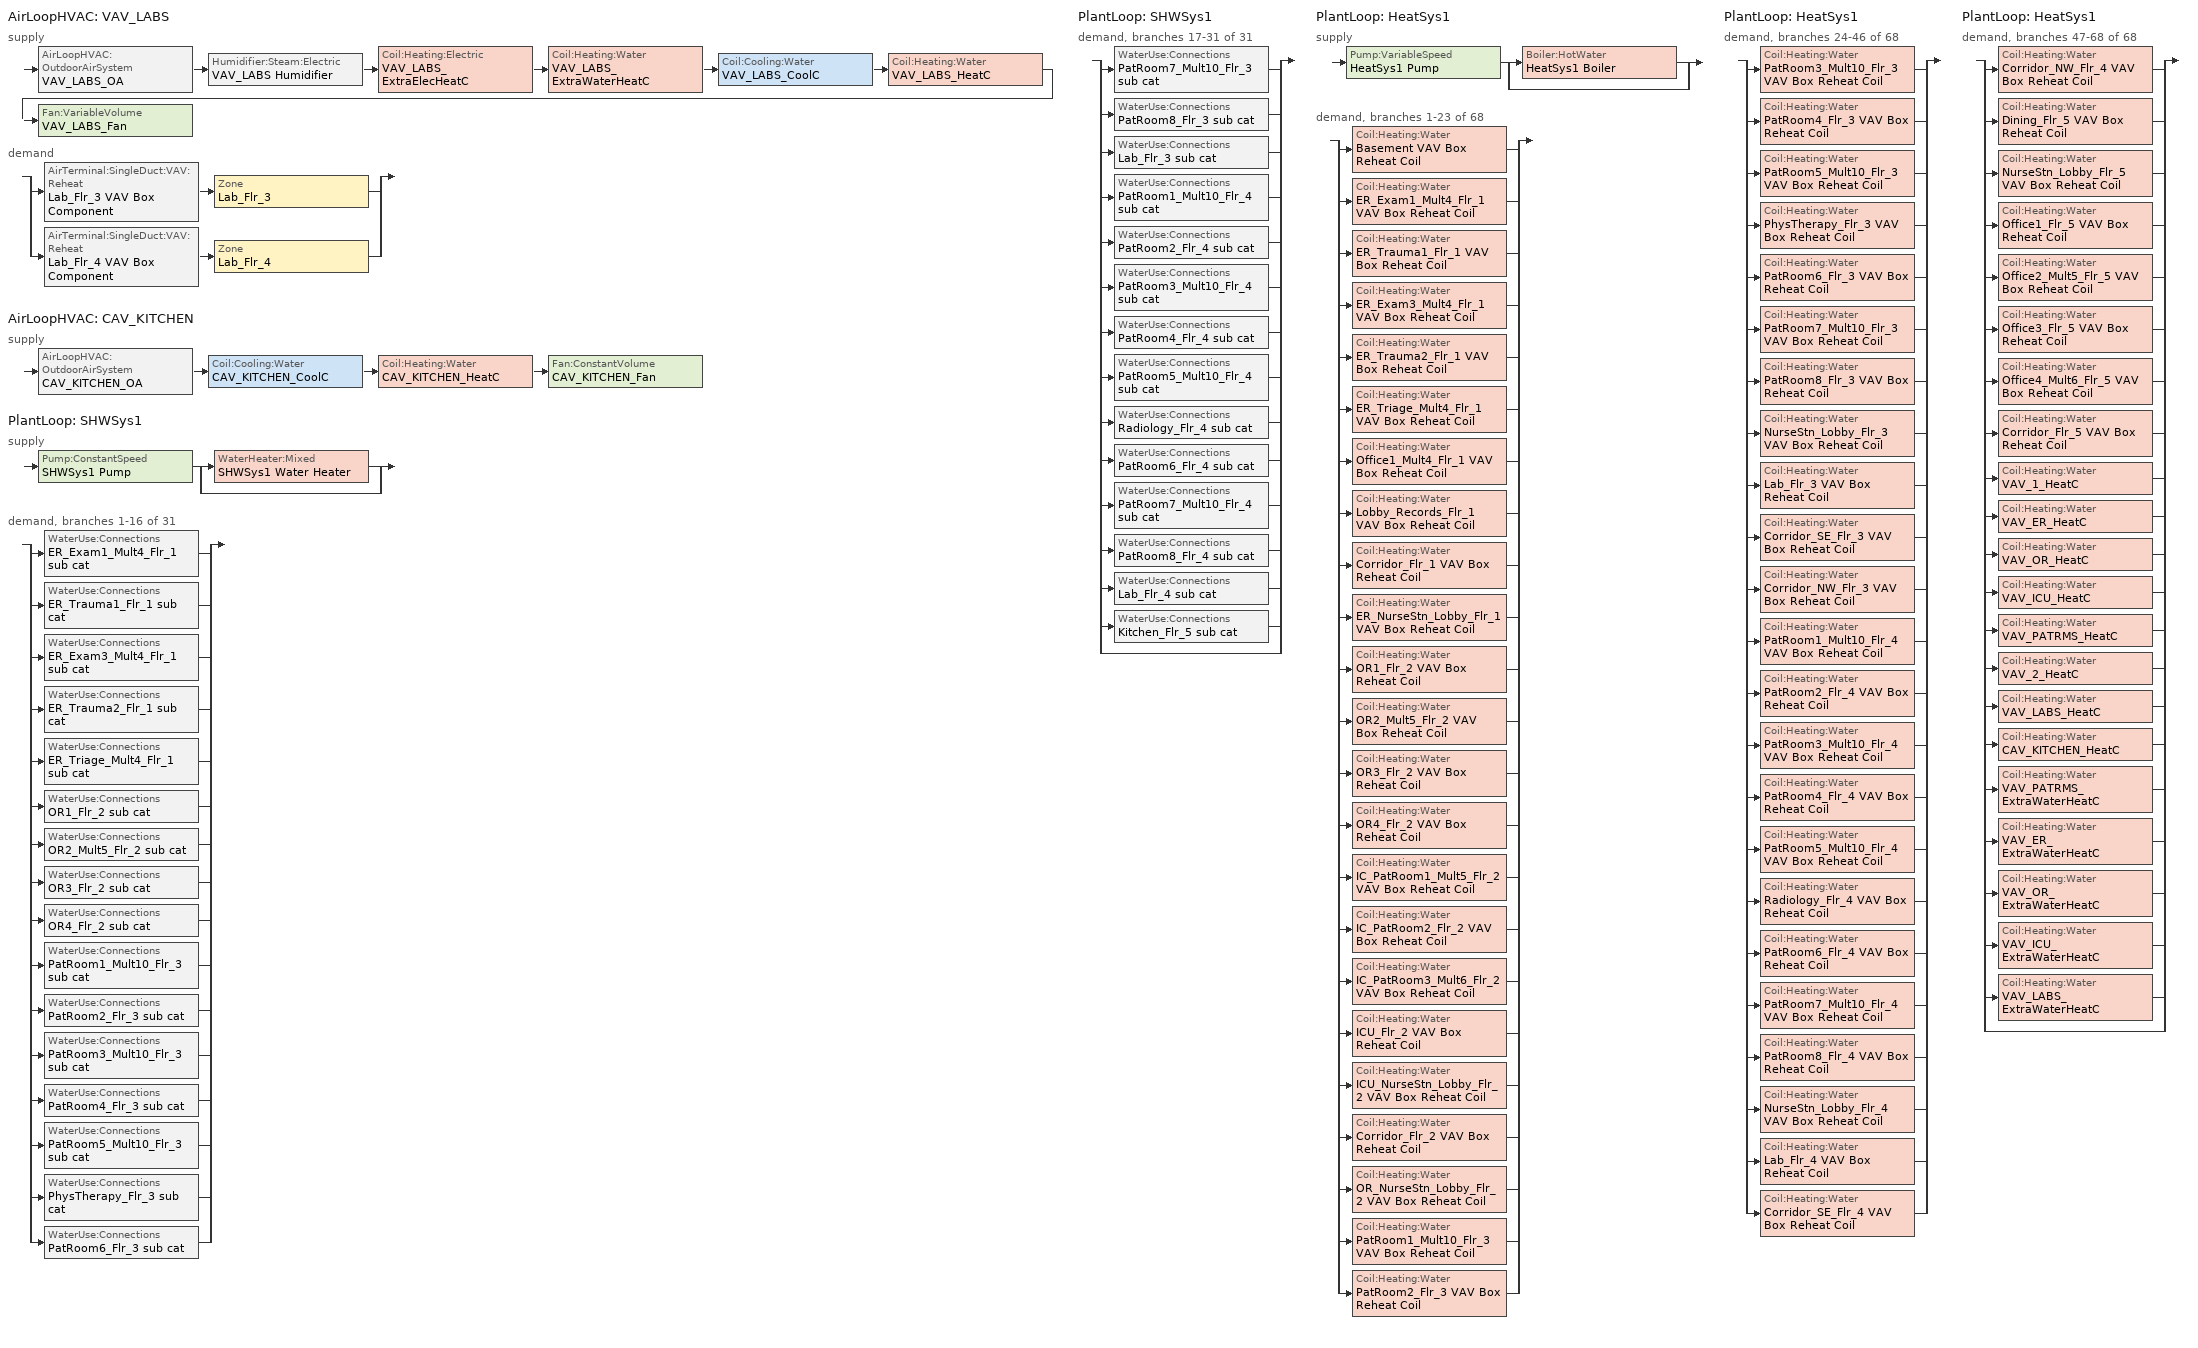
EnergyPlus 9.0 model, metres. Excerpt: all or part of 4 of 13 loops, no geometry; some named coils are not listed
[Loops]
AirLoopHVAC 'VAV_LABS'
 supply: AirLoopHVAC:OutdoorAirSystem 'VAV_LABS_OA' > Humidifier:Steam:Electric 'VAV_LABS Humidifier' > Coil:Heating:Electric 'VAV_LABS_ExtraElecHeatC' > Coil:Heating:Water 'VAV_LABS_ExtraWaterHeatC' > Coil:Cooling:Water 'VAV_LABS_CoolC' > Coil:Heating:Water 'VAV_LABS_HeatC' > Fan:VariableVolume 'VAV_LABS_Fan'
 demand: split
  | AirTerminal:SingleDuct:VAV:Reheat 'Lab_Flr_3 VAV Box Component' > Zone 'Lab_Flr_3'
  | AirTerminal:SingleDuct:VAV:Reheat 'Lab_Flr_4 VAV Box Component' > Zone 'Lab_Flr_4'
AirLoopHVAC 'CAV_KITCHEN'
 supply: AirLoopHVAC:OutdoorAirSystem 'CAV_KITCHEN_OA' > Coil:Cooling:Water 'CAV_KITCHEN_CoolC' > Coil:Heating:Water 'CAV_KITCHEN_HeatC' > Fan:ConstantVolume 'CAV_KITCHEN_Fan'
PlantLoop 'SHWSys1'
 supply: Pump:ConstantSpeed 'SHWSys1 Pump' > split
  | WaterHeater:Mixed 'SHWSys1 Water Heater'
  | bypass
 demand, branches 1-16 of 31: split
  | WaterUse:Connections 'ER_Exam1_Mult4_Flr_1 sub cat'
  | WaterUse:Connections 'ER_Trauma1_Flr_1 sub cat'
  | WaterUse:Connections 'ER_Exam3_Mult4_Flr_1 sub cat'
  | WaterUse:Connections 'ER_Trauma2_Flr_1 sub cat'
  | WaterUse:Connections 'ER_Triage_Mult4_Flr_1 sub cat'
  | WaterUse:Connections 'OR1_Flr_2 sub cat'
  | WaterUse:Connections 'OR2_Mult5_Flr_2 sub cat'
  | WaterUse:Connections 'OR3_Flr_2 sub cat'
  | WaterUse:Connections 'OR4_Flr_2 sub cat'
  | WaterUse:Connections 'PatRoom1_Mult10_Flr_3 sub cat'
  | WaterUse:Connections 'PatRoom2_Flr_3 sub cat'
  | WaterUse:Connections 'PatRoom3_Mult10_Flr_3 sub cat'
  | WaterUse:Connections 'PatRoom4_Flr_3 sub cat'
  | WaterUse:Connections 'PatRoom5_Mult10_Flr_3 sub cat'
  | WaterUse:Connections 'PhysTherapy_Flr_3 sub cat'
  | WaterUse:Connections 'PatRoom6_Flr_3 sub cat'
PlantLoop 'SHWSys1'
 demand, branches 17-31 of 31: split
  | WaterUse:Connections 'PatRoom7_Mult10_Flr_3 sub cat'
  | WaterUse:Connections 'PatRoom8_Flr_3 sub cat'
  | WaterUse:Connections 'Lab_Flr_3 sub cat'
  | WaterUse:Connections 'PatRoom1_Mult10_Flr_4 sub cat'
  | WaterUse:Connections 'PatRoom2_Flr_4 sub cat'
  | WaterUse:Connections 'PatRoom3_Mult10_Flr_4 sub cat'
  | WaterUse:Connections 'PatRoom4_Flr_4 sub cat'
  | WaterUse:Connections 'PatRoom5_Mult10_Flr_4 sub cat'
  | WaterUse:Connections 'Radiology_Flr_4 sub cat'
  | WaterUse:Connections 'PatRoom6_Flr_4 sub cat'
  | WaterUse:Connections 'PatRoom7_Mult10_Flr_4 sub cat'
  | WaterUse:Connections 'PatRoom8_Flr_4 sub cat'
  | WaterUse:Connections 'Lab_Flr_4 sub cat'
  | WaterUse:Connections 'Kitchen_Flr_5 sub cat'
  | bypass
PlantLoop 'HeatSys1'
 supply: Pump:VariableSpeed 'HeatSys1 Pump' > split
  | Boiler:HotWater 'HeatSys1 Boiler'
  | bypass
 demand, branches 1-23 of 68: split
  | Coil:Heating:Water 'Basement VAV Box Reheat Coil'
  | Coil:Heating:Water 'ER_Exam1_Mult4_Flr_1 VAV Box Reheat Coil'
  | Coil:Heating:Water 'ER_Trauma1_Flr_1 VAV Box Reheat Coil'
  | Coil:Heating:Water 'ER_Exam3_Mult4_Flr_1 VAV Box Reheat Coil'
  | Coil:Heating:Water 'ER_Trauma2_Flr_1 VAV Box Reheat Coil'
  | Coil:Heating:Water 'ER_Triage_Mult4_Flr_1 VAV Box Reheat Coil'
  | Coil:Heating:Water 'Office1_Mult4_Flr_1 VAV Box Reheat Coil'
  | Coil:Heating:Water 'Lobby_Records_Flr_1 VAV Box Reheat Coil'
  | Coil:Heating:Water 'Corridor_Flr_1 VAV Box Reheat Coil'
  | Coil:Heating:Water 'ER_NurseStn_Lobby_Flr_1 VAV Box Reheat Coil'
  | Coil:Heating:Water 'OR1_Flr_2 VAV Box Reheat Coil'
  | Coil:Heating:Water 'OR2_Mult5_Flr_2 VAV Box Reheat Coil'
  | Coil:Heating:Water 'OR3_Flr_2 VAV Box Reheat Coil'
  | Coil:Heating:Water 'OR4_Flr_2 VAV Box Reheat Coil'
  | Coil:Heating:Water 'IC_PatRoom1_Mult5_Flr_2 VAV Box Reheat Coil'
  | Coil:Heating:Water 'IC_PatRoom2_Flr_2 VAV Box Reheat Coil'
  | Coil:Heating:Water 'IC_PatRoom3_Mult6_Flr_2 VAV Box Reheat Coil'
  | Coil:Heating:Water 'ICU_Flr_2 VAV Box Reheat Coil'
  | Coil:Heating:Water 'ICU_NurseStn_Lobby_Flr_2 VAV Box Reheat Coil'
  | Coil:Heating:Water 'Corridor_Flr_2 VAV Box Reheat Coil'
  | Coil:Heating:Water 'OR_NurseStn_Lobby_Flr_2 VAV Box Reheat Coil'
  | Coil:Heating:Water 'PatRoom1_Mult10_Flr_3 VAV Box Reheat Coil'
  | Coil:Heating:Water 'PatRoom2_Flr_3 VAV Box Reheat Coil'
PlantLoop 'HeatSys1'
 demand, branches 24-46 of 68: split
  | Coil:Heating:Water 'PatRoom3_Mult10_Flr_3 VAV Box Reheat Coil'
  | Coil:Heating:Water 'PatRoom4_Flr_3 VAV Box Reheat Coil'
  | Coil:Heating:Water 'PatRoom5_Mult10_Flr_3 VAV Box Reheat Coil'
  | Coil:Heating:Water 'PhysTherapy_Flr_3 VAV Box Reheat Coil'
  | Coil:Heating:Water 'PatRoom6_Flr_3 VAV Box Reheat Coil'
  | Coil:Heating:Water 'PatRoom7_Mult10_Flr_3 VAV Box Reheat Coil'
  | Coil:Heating:Water 'PatRoom8_Flr_3 VAV Box Reheat Coil'
  | Coil:Heating:Water 'NurseStn_Lobby_Flr_3 VAV Box Reheat Coil'
  | Coil:Heating:Water 'Lab_Flr_3 VAV Box Reheat Coil'
  | Coil:Heating:Water 'Corridor_SE_Flr_3 VAV Box Reheat Coil'
  | Coil:Heating:Water 'Corridor_NW_Flr_3 VAV Box Reheat Coil'
  | Coil:Heating:Water 'PatRoom1_Mult10_Flr_4 VAV Box Reheat Coil'
  | Coil:Heating:Water 'PatRoom2_Flr_4 VAV Box Reheat Coil'
  | Coil:Heating:Water 'PatRoom3_Mult10_Flr_4 VAV Box Reheat Coil'
  | Coil:Heating:Water 'PatRoom4_Flr_4 VAV Box Reheat Coil'
  | Coil:Heating:Water 'PatRoom5_Mult10_Flr_4 VAV Box Reheat Coil'
  | Coil:Heating:Water 'Radiology_Flr_4 VAV Box Reheat Coil'
  | Coil:Heating:Water 'PatRoom6_Flr_4 VAV Box Reheat Coil'
  | Coil:Heating:Water 'PatRoom7_Mult10_Flr_4 VAV Box Reheat Coil'
  | Coil:Heating:Water 'PatRoom8_Flr_4 VAV Box Reheat Coil'
  | Coil:Heating:Water 'NurseStn_Lobby_Flr_4 VAV Box Reheat Coil'
  | Coil:Heating:Water 'Lab_Flr_4 VAV Box Reheat Coil'
  | Coil:Heating:Water 'Corridor_SE_Flr_4 VAV Box Reheat Coil'
PlantLoop 'HeatSys1'
 demand, branches 47-68 of 68: split
  | Coil:Heating:Water 'Corridor_NW_Flr_4 VAV Box Reheat Coil'
  | Coil:Heating:Water 'Dining_Flr_5 VAV Box Reheat Coil'
  | Coil:Heating:Water 'NurseStn_Lobby_Flr_5 VAV Box Reheat Coil'
  | Coil:Heating:Water 'Office1_Flr_5 VAV Box Reheat Coil'
  | Coil:Heating:Water 'Office2_Mult5_Flr_5 VAV Box Reheat Coil'
  | Coil:Heating:Water 'Office3_Flr_5 VAV Box Reheat Coil'
  | Coil:Heating:Water 'Office4_Mult6_Flr_5 VAV Box Reheat Coil'
  | Coil:Heating:Water 'Corridor_Flr_5 VAV Box Reheat Coil'
  | Coil:Heating:Water 'VAV_1_HeatC'
  | Coil:Heating:Water 'VAV_ER_HeatC'
  | Coil:Heating:Water 'VAV_OR_HeatC'
  | Coil:Heating:Water 'VAV_ICU_HeatC'
  | Coil:Heating:Water 'VAV_PATRMS_HeatC'
  | Coil:Heating:Water 'VAV_2_HeatC'
  | Coil:Heating:Water 'VAV_LABS_HeatC'
  | Coil:Heating:Water 'CAV_KITCHEN_HeatC'
  | Coil:Heating:Water 'VAV_PATRMS_ExtraWaterHeatC'
  | Coil:Heating:Water 'VAV_ER_ExtraWaterHeatC'
  | Coil:Heating:Water 'VAV_OR_ExtraWaterHeatC'
  | Coil:Heating:Water 'VAV_ICU_ExtraWaterHeatC'
  | Coil:Heating:Water 'VAV_LABS_ExtraWaterHeatC'
  | bypass
[Sizing:Zone] Zone Cooling Design Supply Air Temperature Input Method=SupplyAirTemperature; Zone Cooling Design Supply Air Temperature {C}=12.8; Zone Heating Design Supply Air Temperature Input Method=SupplyAirTemperature; Zone Heating Design Supply Air Temperature {C}=40; Zone Cooling Design Supply Air Humidity Ratio {kgWater/kgDryAir}=0.0085; Zone Heating Design Supply Air Humidity Ratio {kgWater/kgDryAir}=0.008; Cooling Design Air Flow Method=DesignDay; Cooling Design Air Flow Rate {m3/s}=0; Cooling Minimum Air Flow {m3/s}=0; Cooling Minimum Air Flow Fraction=0; Heating Design Air Flow Method=DesignDay; Heating Design Air Flow Rate {m3/s}=0
Name | Design Specification Outdoor Air Object
Lab_Flr_3 | SZ DSOA Lab_Flr_3
Lab_Flr_4 | SZ DSOA Lab_Flr_4
[DesignSpecification:OutdoorAir] Outdoor Air Method=Flow/Area; Outdoor Air Flow per Zone Floor Area {m3/s-m2}=0.00116833; Outdoor Air Flow per Zone {m3/s}=0
SZ DSOA Lab_Flr_3; SZ DSOA Lab_Flr_4
[Sizing:System] Type of Load to Size On=Sensible; Design Outdoor Air Flow Rate {m3/s}=AUTOSIZE; Central Heating Maximum System Air Flow Ratio=1; Preheat Design Temperature {C}=7; Preheat Design Humidity Ratio {kgWater/kgDryAir}=0.008; Precool Design Temperature {C}=12.8; Precool Design Humidity Ratio {kgWater/kgDryAir}=0.008; Central Cooling Design Supply Air Temperature {C}=12.8; Central Heating Design Supply Air Temperature {C}=12.8; Type of Zone Sum to Use=NonCoincident; 100% Outdoor Air in Cooling=No; 100% Outdoor Air in Heating=No; Central Cooling Design Supply Air Humidity Ratio {kgWater/kgDryAir}=0.0085; Central Heating Design Supply Air Humidity Ratio {kgWater/kgDryAir}=0.008; Cooling Supply Air Flow Rate Method=DesignDay; Cooling Supply Air Flow Rate {m3/s}=0; Heating Supply Air Flow Rate Method=DesignDay; Heating Supply Air Flow Rate {m3/s}=0; System Outdoor Air Method=ZoneSum
VAV_LABS; CAV_KITCHEN
[Sizing:Plant] Loop Type=Heating
Name | Design Loop Exit Temperature {C} | Loop Design Temperature Difference {deltaC}
SHWSys1 | 60 | 5
HeatSys1 | 82 | 11
[PlantLoop] Fluid Type=WATER; Minimum Loop Temperature {C}=10; Maximum Loop Flow Rate {m3/s}=AUTOSIZE; Minimum Loop Flow Rate {m3/s}=0; Plant Loop Volume {m3}=AUTOSIZE; Load Distribution Scheme=Optimal
Name | Plant Equipment Operation Scheme | Maximum Loop Temperature {C}
SHWSys1 | SHWSys1 Loop Operation Scheme List | 60
HeatSys1 | HeatSys1 Loop Operation Scheme List | 100
[PlantEquipmentOperationSchemes] Control Scheme 1 Schedule=PlantOnSched
Name | Control Scheme 1
SHWSys1 Loop Operation Scheme List | SHWSys1 Operation Scheme
HeatSys1 Loop Operation Scheme List | HeatSys1 Operation Scheme
[PlantEquipmentOperation:HeatingLoad] Load Range 1 Lower Limit {W}=0; Load Range 1 Upper Limit {W}=1000000000000000
Name | Range 1 Equipment List
SHWSys1 Operation Scheme | SHWSys1 Equipment List
HeatSys1 Operation Scheme | HeatSys1 Equipment List
[PlantEquipmentList]
SHWSys1 Equipment List: SHWSys1 Water Heater
HeatSys1 Equipment List: HeatSys1 Boiler
[AirLoopHVAC] Design Supply Air Flow Rate {m3/s}=AUTOSIZE
VAV_LABS; CAV_KITCHEN
[SetpointManager:Scheduled] Control Variable=Temperature
Name | Schedule | Setpoint Node or NodeList
SHWSys1 Loop Setpoint Manager | SHWSys1-Loop-Temp-Schedule | SHWSys1 Supply Outlet Node
HeatSys1 Loop Setpoint Manager | HW-Loop-Temp-Schedule | HeatSys1 Supply Outlet Node
HeatSys1 Boiler Setpoint Manager | HW-Loop-Temp-Schedule | HeatSys1 Supply Equipment Outlet Node
[SetpointManager:SingleZone:Heating]
CAV_KITCHEN SAT setpoint - Htg: Control Variable=Temperature; Minimum Supply Air Temperature {C}=12.8; Maximum Supply Air Temperature {C}=40; Control Zone=Kitchen_Flr_5; Setpoint Node or NodeList=Kitchen_Flr_5 Inlet Nodes
[SetpointManager:MixedAir] Control Variable=Temperature
Name | Setpoint Node or NodeList
CAV_KITCHEN SAT setpoint - Coil Htg | CAV_KITCHEN_HeatC-CAV_KITCHEN_FanNode
CAV_KITCHEN SAT setpoint - Coil Clg | CAV_KITCHEN_CoolC-CAV_KITCHEN_HeatCNode
VAV_LABS_ExtraElecHeatC Air Temp Manager | VAV_LABS ExtraElecHeatC-VAV_LABS_ExtraWaterHeatCNode
VAV_LABS_ExtraWaterHeatC Air Temp Manager | VAV_LABS ExtraWaterHeatC-VAV_LABS_CoolCNode
VAV_LABS_CoolC SAT Manager | VAV_LABS_CoolC-VAV_LABS_HeatCNode
VAV_LABS_OAMixed Air Temp Manager | VAV_LABS_OA-VAV_LABS HumidifierNode
CAV_KITCHEN_OAMixed Air Temp Manager | CAV_KITCHEN_OA-CAV_KITCHEN_CoolCNode
[SetpointManager:SingleZone:Cooling]
CAV_KITCHEN SAT setpoint - Clg: Control Variable=Temperature; Minimum Supply Air Temperature {C}=12.8; Maximum Supply Air Temperature {C}=40; Control Zone=Kitchen_Flr_5; Setpoint Node or NodeList=CAV_KITCHEN Supply Equipment Outlet Node
[SetpointManager:MultiZone:Humidity:Minimum]
VAV_LABS Humidifier HUMRAT setpoint: HVAC Air Loop=VAV_LABS; Setpoint Node or NodeList=VAV_LABS Humidifier-VAV_LABS_ExtraElecHeatCNode
[SetpointManager:MultiZone:Humidity:Maximum]
VAV_LABS_CoolC HUMRAT setpoint: HVAC Air Loop=VAV_LABS; Setpoint Node or NodeList=VAV_LABS_CoolC-VAV_LABS_HeatCNode
[Controller:WaterCoil] Actuator Variable=Flow; Maximum Actuated Flow {m3/s}=AUTOSIZE; Minimum Actuated Flow {m3/s}=0
Name | Control Variable | Action | Controller Convergence Tolerance {deltaC}
VAV_LABS_ExtraWaterHeatC_Controller; VAV_LABS_HeatC_Controller; CAV_KITCHEN_HeatC_Controller | Temperature | Normal | 0.0001
VAV_LABS_CoolC_Controller | TemperatureAndHumidityRatio | Reverse
CAV_KITCHEN_CoolC_Controller | Temperature | Reverse
[Controller:OutdoorAir] Minimum Outdoor Air Flow Rate {m3/s}=AUTOSIZE; Maximum Outdoor Air Flow Rate {m3/s}=AUTOSIZE; Economizer Control Type=NoEconomizer; Economizer Control Action Type=ModulateFlow; Lockout Type,                !- Lockout Type=LockoutWithHeating; Minimum Limit Type=FixedMinimum
Name | Minimum Outdoor Air Schedule | Minimum Fraction of Outdoor Air Schedule
VAV_LABS_OA_Controller | MinOA_Sched | VAV_LABS_OAminOAFracSchedule
CAV_KITCHEN_OA_Controller | Kitchen_Exhaust_SCH
[Zone equipment]
Lab_Flr_3: Lab_Flr_3 VAV Box Component
Lab_Flr_4: Lab_Flr_4 VAV Box Component
Kitchen_Flr_5: Kitchen_Flr_5 Exhaust Fan, Kitchen_Flr_5 CAV Box
[AirTerminal:SingleDuct:Uncontrolled]
Kitchen_Flr_5 CAV Box: Availability Schedule=ALWAYS_ON; Maximum Air Flow Rate {m3/s}=AUTOSIZE
[AirTerminal:SingleDuct:VAV:Reheat] Availability Schedule=ALWAYS_ON; Maximum Air Flow Rate {m3/s}=AUTOSIZE; Zone Minimum Air Flow Input Method=Constant; Constant Minimum Air Flow Fraction=1; Maximum Hot Water or Steam Flow Rate {m3/s}=AUTOSIZE; Minimum Hot Water or Steam Flow Rate {m3/s}=0; Convergence Tolerance=0.001; Damper Heating Action=ReverseWithLimits; Maximum Flow Fraction During Reheat=0.5; Maximum Reheat Air Temperature {C}=40
Name | Reheat Coil
Lab_Flr_3 VAV Box Component | Lab_Flr_3 VAV Box Reheat Coil
Lab_Flr_4 VAV Box Component | Lab_Flr_4 VAV Box Reheat Coil
[ZoneControl:Thermostat] Control Type Schedule=Dual Zone Control Type Sched
Name | Zone or ZoneList | Control 1
Lab_Flr_3 Thermostat | Lab_Flr_3 | Lab_Flr_3 DualSPSched
Lab_Flr_4 Thermostat | Lab_Flr_4 | Lab_Flr_4 DualSPSched
[ThermostatSetpoint:DualSetpoint] Heating Setpoint Temperature Schedule=HtgSetP_Sch; Cooling Setpoint Temperature Schedule=ClgSetP_Sch
Lab_Flr_3 DualSPSched; Lab_Flr_4 DualSPSched
[Boiler:HotWater]
HeatSys1 Boiler: Fuel Type=NATURALGAS; Nominal Capacity {W}=611148; Nominal Thermal Efficiency=0.8; Efficiency Curve Temperature Evaluation Variable=LeavingBoiler; Normalized Boiler Efficiency Curve=HeatSys1 Boiler Efficiency Curve; Design Water Flow Rate {m3/s}=AUTOSIZE; Minimum Part Load Ratio=0; Maximum Part Load Ratio=1.2; Optimum Part Load Ratio=1; Water Outlet Upper Temperature Limit {C}=95; Boiler Flow Mode=LeavingSetpointModulated
[WaterHeater:Mixed]
SHWSys1 Water Heater: Tank Volume {m3}=2.271247; Setpoint Temperature Schedule=SHWSys1 Water Heater Setpoint Temperature Schedule; Deadband Temperature Difference {deltaC}=2; Maximum Temperature Limit {C}=82.2222; Heater Control Type=Cycle; Heater Maximum Capacity {W}=175843; Heater Fuel Type=NATURALGAS; Heater Thermal Efficiency=0.802765; Off Cycle Parasitic Fuel Consumption Rate {W}=17147.66; Off Cycle Parasitic Fuel Type=NATURALGAS; Off Cycle Parasitic Heat Fraction to Tank=0.8; On Cycle Parasitic Fuel Consumption Rate {W}=17147.66; On Cycle Parasitic Fuel Type=NATURALGAS; Ambient Temperature Indicator=zone; Ambient Temperature Zone=BASEMENT; Off Cycle Loss Coefficient to Ambient Temperature {W/K}=15.601; On Cycle Loss Coefficient to Ambient Temperature {W/K}=15.601; Use Side Effectiveness=1; Source Side Effectiveness=1; Use Side Design Flow Rate {m3/s}=AUTOSIZE; Source Side Design Flow Rate {m3/s}=AUTOSIZE; Indirect Water Heating Recovery Time {hr}=1.5
[Pump:ConstantSpeed]
SHWSys1 Pump: Design Flow Rate {m3/s}=autosize; Design Pump Head {Pa}=29891; Design Power Consumption {W}=AUTOSIZE; Motor Efficiency=0.3; Fraction of Motor Inefficiencies to Fluid Stream=0; Pump Control Type=Intermittent
[Pump:VariableSpeed]
HeatSys1 Pump: AUTOSIZE, 179352, AUTOSIZE, 0.9, 0, 0, 3.2485, -4.7443, 2.5295, 0, Intermittent
[Coil:Cooling:Water] Availability Schedule=ALWAYS_ON; Design Water Flow Rate {m3/s}=AUTOSIZE; Design Air Flow Rate {m3/s}=AUTOSIZE; Design Inlet Water Temperature {C}=AUTOSIZE; Design Inlet Air Temperature {C}=AUTOSIZE; Design Outlet Air Temperature {C}=AUTOSIZE; Design Inlet Air Humidity Ratio {kgWater/kgDryAir}=AUTOSIZE; Design Outlet Air Humidity Ratio {kgWater/kgDryAir}=AUTOSIZE; Type of Analysis=SimpleAnalysis; Heat Exchanger Configuration=CrossFlow
VAV_LABS_CoolC; CAV_KITCHEN_CoolC
[Coil:Heating:Water] Rated Inlet Water Temperature {C}=82; Rated Outlet Water Temperature {C}=71
Name | Availability Schedule | Performance Input Method | Rated Capacity {W} | Rated Inlet Air Temperature {C} | Rated Outlet Air Temperature {C} | Rated Ratio for Air and Water Convection | U-Factor Times Area Value {W/K} | Maximum Water Flow Rate {m3/s}
VAV_LABS_ExtraWaterHeatC | LABS_ExtraWaterHeatC_Sch | NominalCapacity | autosize | 16.6 | 32.2 | 0.5
Basement VAV Box Reheat Coil; ER_Exam1_Mult4_Flr_1 VAV Box Reheat Coil; ER_Trauma1_Flr_1 VAV Box Reheat Coil; ER_Exam3_Mult4_Flr_1 VAV Box Reheat Coil; ER_Trauma2_Flr_1 VAV Box Reheat Coil; ER_Triage_Mult4_Flr_1 VAV Box Reheat Coil; Office1_Mult4_Flr_1 VAV Box Reheat Coil; Lobby_Records_Flr_1 VAV Box Reheat Coil; Corridor_Flr_1 VAV Box Reheat Coil; ER_NurseStn_Lobby_Flr_1 VAV Box Reheat Coil; OR1_Flr_2 VAV Box Reheat Coil; OR2_Mult5_Flr_2 VAV Box Reheat Coil; OR3_Flr_2 VAV Box Reheat Coil; OR4_Flr_2 VAV Box Reheat Coil; IC_PatRoom1_Mult5_Flr_2 VAV Box Reheat Coil; IC_PatRoom2_Flr_2 VAV Box Reheat Coil; IC_PatRoom3_Mult6_Flr_2 VAV Box Reheat Coil; ICU_Flr_2 VAV Box Reheat Coil; ICU_NurseStn_Lobby_Flr_2 VAV Box Reheat Coil; Corridor_Flr_2 VAV Box Reheat Coil; OR_NurseStn_Lobby_Flr_2 VAV Box Reheat Coil; PatRoom1_Mult10_Flr_3 VAV Box Reheat Coil; PatRoom2_Flr_3 VAV Box Reheat Coil; PatRoom3_Mult10_Flr_3 VAV Box Reheat Coil; PatRoom4_Flr_3 VAV Box Reheat Coil; PatRoom5_Mult10_Flr_3 VAV Box Reheat Coil; PhysTherapy_Flr_3 VAV Box Reheat Coil; PatRoom6_Flr_3 VAV Box Reheat Coil; PatRoom7_Mult10_Flr_3 VAV Box Reheat Coil; PatRoom8_Flr_3 VAV Box Reheat Coil; NurseStn_Lobby_Flr_3 VAV Box Reheat Coil; Lab_Flr_3 VAV Box Reheat Coil; Corridor_SE_Flr_3 VAV Box Reheat Coil; Corridor_NW_Flr_3 VAV Box Reheat Coil; PatRoom1_Mult10_Flr_4 VAV Box Reheat Coil; PatRoom2_Flr_4 VAV Box Reheat Coil; PatRoom3_Mult10_Flr_4 VAV Box Reheat Coil; PatRoom4_Flr_4 VAV Box Reheat Coil; PatRoom5_Mult10_Flr_4 VAV Box Reheat Coil; Radiology_Flr_4 VAV Box Reheat Coil; PatRoom6_Flr_4 VAV Box Reheat Coil; PatRoom7_Mult10_Flr_4 VAV Box Reheat Coil; PatRoom8_Flr_4 VAV Box Reheat Coil; NurseStn_Lobby_Flr_4 VAV Box Reheat Coil; Lab_Flr_4 VAV Box Reheat Coil; Corridor_SE_Flr_4 VAV Box Reheat Coil; Corridor_NW_Flr_4 VAV Box Reheat Coil; Dining_Flr_5 VAV Box Reheat Coil; NurseStn_Lobby_Flr_5 VAV Box Reheat Coil; Office1_Flr_5 VAV Box Reheat Coil; Office2_Mult5_Flr_5 VAV Box Reheat Coil; Office3_Flr_5 VAV Box Reheat Coil; Office4_Mult6_Flr_5 VAV Box Reheat Coil; Corridor_Flr_5 VAV Box Reheat Coil; VAV_LABS_HeatC; CAV_KITCHEN_HeatC | ALWAYS_ON | UFactorTimesAreaAndDesignWaterFlowRate | AUTOSIZE | 12.8 | 40 |  | AUTOSIZE | AUTOSIZE
[Coil:Heating:Electric]
VAV_LABS_ExtraElecHeatC: Availability Schedule=LABS_ExtraElecHeatC_Sch; Efficiency=1; Nominal Capacity {W}=10000000
[Humidifier:Steam:Electric]
VAV_LABS Humidifier: Availability Schedule=ALWAYS_ON; Rated Capacity {m3/s}=3.72E-5; Rated Power {W}=100000; Rated Fan Power {W}=0; Standby Power {W}=0
[Fan:VariableVolume]
VAV_LABS_Fan: Availability Schedule=HVACOperationSchd; Fan Total Efficiency=0.59605; Pressure Rise {Pa}=1314.72; Maximum Flow Rate {m3/s}=AUTOSIZE; Fan Power Minimum Flow Rate Input Method=Fraction; Fan Power Minimum Flow Fraction=0.25; Motor Efficiency=0.917; Motor In Airstream Fraction=1; Fan Power Coefficient 1=0.189848; Fan Power Coefficient 2=0.31447; Fan Power Coefficient 3=0.495682; Fan Power Coefficient 4=0; Fan Power Coefficient 5=0
[Fan:ConstantVolume]
CAV_KITCHEN_Fan: Availability Schedule=HVACOperationSchd; Fan Total Efficiency=0.61165; Pressure Rise {Pa}=1018.41; Maximum Flow Rate {m3/s}=AUTOSIZE; Motor Efficiency=0.941; Motor In Airstream Fraction=1
[WaterUse:Equipment]
Name | Peak Flow Rate {m3/s} | Flow Rate Fraction Schedule | Target Temperature Schedule | Hot Water Supply Temperature Schedule | Zone | Sensible Fraction Schedule | Latent Fraction Schedule
ER_Exam1_Mult4_Flr_1 sub cat | 1.05556e-06 | BLDG_SWH_EXTD_SCH | ER_Exam1_Mult4_Flr_1 sub cat Temp Sched | ER_Exam1_Mult4_Flr_1 sub catHot Supply Temp Sched | ER_Exam1_Mult4_Flr_1 | ER_Exam1_Mult4_Flr_1 sub cat Sensible fract sched | ER_Exam1_Mult4_Flr_1 sub cat Latent fract sched
ER_Trauma1_Flr_1 sub cat | 1.05556e-06 | BLDG_SWH_EXTD_SCH | ER_Trauma1_Flr_1 sub cat Temp Sched | ER_Trauma1_Flr_1 sub catHot Supply Temp Sched | ER_Trauma1_Flr_1 | ER_Trauma1_Flr_1 sub cat Sensible fract sched | ER_Trauma1_Flr_1 sub cat Latent fract sched
ER_Exam3_Mult4_Flr_1 sub cat | 1.05556e-06 | BLDG_SWH_EXTD_SCH | ER_Exam3_Mult4_Flr_1 sub cat Temp Sched | ER_Exam3_Mult4_Flr_1 sub catHot Supply Temp Sched | ER_Exam3_Mult4_Flr_1 | ER_Exam3_Mult4_Flr_1 sub cat Sensible fract sched | ER_Exam3_Mult4_Flr_1 sub cat Latent fract sched
ER_Trauma2_Flr_1 sub cat | 1.05556e-06 | BLDG_SWH_EXTD_SCH | ER_Trauma2_Flr_1 sub cat Temp Sched | ER_Trauma2_Flr_1 sub catHot Supply Temp Sched | ER_Trauma2_Flr_1 | ER_Trauma2_Flr_1 sub cat Sensible fract sched | ER_Trauma2_Flr_1 sub cat Latent fract sched
ER_Triage_Mult4_Flr_1 sub cat | 1.05556e-06 | BLDG_SWH_EXTD_SCH | ER_Triage_Mult4_Flr_1 sub cat Temp Sched | ER_Triage_Mult4_Flr_1 sub catHot Supply Temp Sched | ER_Triage_Mult4_Flr_1 | ER_Triage_Mult4_Flr_1 sub cat Sensible fract sched | ER_Triage_Mult4_Flr_1 sub cat Latent fract sched
OR1_Flr_2 sub cat | 2.11111e-06 | BLDG_SWH_SCH | OR1_Flr_2 sub cat Temp Sched | OR1_Flr_2 sub catHot Supply Temp Sched | OR1_Flr_2 | OR1_Flr_2 sub cat Sensible fract sched | OR1_Flr_2 sub cat Latent fract sched
OR2_Mult5_Flr_2 sub cat | 2.11111e-06 | BLDG_SWH_SCH | OR2_Mult5_Flr_2 sub cat Temp Sched | OR2_Mult5_Flr_2 sub catHot Supply Temp Sched | OR2_Mult5_Flr_2 | OR2_Mult5_Flr_2 sub cat Sensible fract sched | OR2_Mult5_Flr_2 sub cat Latent fract sched
OR3_Flr_2 sub cat | 2.11111e-06 | BLDG_SWH_SCH | OR3_Flr_2 sub cat Temp Sched | OR3_Flr_2 sub catHot Supply Temp Sched | OR3_Flr_2 | OR3_Flr_2 sub cat Sensible fract sched | OR3_Flr_2 sub cat Latent fract sched
OR4_Flr_2 sub cat | 6.30556e-06 | BLDG_SWH_SCH | OR4_Flr_2 sub cat Temp Sched | OR4_Flr_2 sub catHot Supply Temp Sched | OR4_Flr_2 | OR4_Flr_2 sub cat Sensible fract sched | OR4_Flr_2 sub cat Latent fract sched
PatRoom1_Mult10_Flr_3 sub cat | 1.05556e-06 | BLDG_SWH_EXTD_SCH | PatRoom1_Mult10_Flr_3 sub cat Temp Sched | PatRoom1_Mult10_Flr_3 sub catHot Supply Temp Sched | PatRoom1_Mult10_Flr_3 | PatRoom1_Mult10_Flr_3 sub cat Sensible fract sched | PatRoom1_Mult10_Flr_3 sub cat Latent fract sched
PatRoom2_Flr_3 sub cat | 1.05556e-06 | BLDG_SWH_EXTD_SCH | PatRoom2_Flr_3 sub cat Temp Sched | PatRoom2_Flr_3 sub catHot Supply Temp Sched | PatRoom2_Flr_3 | PatRoom2_Flr_3 sub cat Sensible fract sched | PatRoom2_Flr_3 sub cat Latent fract sched
PatRoom3_Mult10_Flr_3 sub cat | 1.05556e-06 | BLDG_SWH_EXTD_SCH | PatRoom3_Mult10_Flr_3 sub cat Temp Sched | PatRoom3_Mult10_Flr_3 sub catHot Supply Temp Sched | PatRoom3_Mult10_Flr_3 | PatRoom3_Mult10_Flr_3 sub cat Sensible fract sched | PatRoom3_Mult10_Flr_3 sub cat Latent fract sched
PatRoom4_Flr_3 sub cat | 1.05556e-06 | BLDG_SWH_EXTD_SCH | PatRoom4_Flr_3 sub cat Temp Sched | PatRoom4_Flr_3 sub catHot Supply Temp Sched | PatRoom4_Flr_3 | PatRoom4_Flr_3 sub cat Sensible fract sched | PatRoom4_Flr_3 sub cat Latent fract sched
PatRoom5_Mult10_Flr_3 sub cat | 1.05556e-06 | BLDG_SWH_EXTD_SCH | PatRoom5_Mult10_Flr_3 sub cat Temp Sched | PatRoom5_Mult10_Flr_3 sub catHot Supply Temp Sched | PatRoom5_Mult10_Flr_3 | PatRoom5_Mult10_Flr_3 sub cat Sensible fract sched | PatRoom5_Mult10_Flr_3 sub cat Latent fract sched
PhysTherapy_Flr_3 sub cat | 1.05556e-06 | BLDG_SWH_SCH | PhysTherapy_Flr_3 sub cat Temp Sched | PhysTherapy_Flr_3 sub catHot Supply Temp Sched | PhysTherapy_Flr_3 | PhysTherapy_Flr_3 sub cat Sensible fract sched | PhysTherapy_Flr_3 sub cat Latent fract sched
PatRoom6_Flr_3 sub cat | 1.05556e-06 | BLDG_SWH_EXTD_SCH | PatRoom6_Flr_3 sub cat Temp Sched | PatRoom6_Flr_3 sub catHot Supply Temp Sched | PatRoom6_Flr_3 | PatRoom6_Flr_3 sub cat Sensible fract sched | PatRoom6_Flr_3 sub cat Latent fract sched
PatRoom7_Mult10_Flr_3 sub cat | 1.05556e-06 | BLDG_SWH_EXTD_SCH | PatRoom7_Mult10_Flr_3 sub cat Temp Sched | PatRoom7_Mult10_Flr_3 sub catHot Supply Temp Sched | PatRoom7_Mult10_Flr_3 | PatRoom7_Mult10_Flr_3 sub cat Sensible fract sched | PatRoom7_Mult10_Flr_3 sub cat Latent fract sched
PatRoom8_Flr_3 sub cat | 1.05556e-06 | BLDG_SWH_EXTD_SCH | PatRoom8_Flr_3 sub cat Temp Sched | PatRoom8_Flr_3 sub catHot Supply Temp Sched | PatRoom8_Flr_3 | PatRoom8_Flr_3 sub cat Sensible fract sched | PatRoom8_Flr_3 sub cat Latent fract sched
Lab_Flr_3 sub cat | 2.11111e-06 | BLDG_SWH_SCH | Lab_Flr_3 sub cat Temp Sched | Lab_Flr_3 sub catHot Supply Temp Sched | Lab_Flr_3 | Lab_Flr_3 sub cat Sensible fract sched | Lab_Flr_3 sub cat Latent fract sched
PatRoom1_Mult10_Flr_4 sub cat | 1.05556e-06 | BLDG_SWH_EXTD_SCH | PatRoom1_Mult10_Flr_4 sub cat Temp Sched | PatRoom1_Mult10_Flr_4 sub catHot Supply Temp Sched | PatRoom1_Mult10_Flr_4 | PatRoom1_Mult10_Flr_4 sub cat Sensible fract sched | PatRoom1_Mult10_Flr_4 sub cat Latent fract sched
PatRoom2_Flr_4 sub cat | 1.05556e-06 | BLDG_SWH_EXTD_SCH | PatRoom2_Flr_4 sub cat Temp Sched | PatRoom2_Flr_4 sub catHot Supply Temp Sched | PatRoom2_Flr_4 | PatRoom2_Flr_4 sub cat Sensible fract sched | PatRoom2_Flr_4 sub cat Latent fract sched
PatRoom3_Mult10_Flr_4 sub cat | 1.05556e-06 | BLDG_SWH_EXTD_SCH | PatRoom3_Mult10_Flr_4 sub cat Temp Sched | PatRoom3_Mult10_Flr_4 sub catHot Supply Temp Sched | PatRoom3_Mult10_Flr_4 | PatRoom3_Mult10_Flr_4 sub cat Sensible fract sched | PatRoom3_Mult10_Flr_4 sub cat Latent fract sched
PatRoom4_Flr_4 sub cat | 1.05556e-06 | BLDG_SWH_EXTD_SCH | PatRoom4_Flr_4 sub cat Temp Sched | PatRoom4_Flr_4 sub catHot Supply Temp Sched | PatRoom4_Flr_4 | PatRoom4_Flr_4 sub cat Sensible fract sched | PatRoom4_Flr_4 sub cat Latent fract sched
PatRoom5_Mult10_Flr_4 sub cat | 1.05556e-06 | BLDG_SWH_EXTD_SCH | PatRoom5_Mult10_Flr_4 sub cat Temp Sched | PatRoom5_Mult10_Flr_4 sub catHot Supply Temp Sched | PatRoom5_Mult10_Flr_4 | PatRoom5_Mult10_Flr_4 sub cat Sensible fract sched | PatRoom5_Mult10_Flr_4 sub cat Latent fract sched
Radiology_Flr_4 sub cat | 1.05556e-06 | BLDG_SWH_EXTD_SCH | Radiology_Flr_4 sub cat Temp Sched | Radiology_Flr_4 sub catHot Supply Temp Sched | Radiology_Flr_4 | Radiology_Flr_4 sub cat Sensible fract sched | Radiology_Flr_4 sub cat Latent fract sched
PatRoom6_Flr_4 sub cat | 1.05556e-06 | BLDG_SWH_EXTD_SCH | PatRoom6_Flr_4 sub cat Temp Sched | PatRoom6_Flr_4 sub catHot Supply Temp Sched | PatRoom6_Flr_4 | PatRoom6_Flr_4 sub cat Sensible fract sched | PatRoom6_Flr_4 sub cat Latent fract sched
PatRoom7_Mult10_Flr_4 sub cat | 1.05556e-06 | BLDG_SWH_EXTD_SCH | PatRoom7_Mult10_Flr_4 sub cat Temp Sched | PatRoom7_Mult10_Flr_4 sub catHot Supply Temp Sched | PatRoom7_Mult10_Flr_4 | PatRoom7_Mult10_Flr_4 sub cat Sensible fract sched | PatRoom7_Mult10_Flr_4 sub cat Latent fract sched
PatRoom8_Flr_4 sub cat | 1.05556e-06 | BLDG_SWH_EXTD_SCH | PatRoom8_Flr_4 sub cat Temp Sched | PatRoom8_Flr_4 sub catHot Supply Temp Sched | PatRoom8_Flr_4 | PatRoom8_Flr_4 sub cat Sensible fract sched | PatRoom8_Flr_4 sub cat Latent fract sched
Lab_Flr_4 sub cat | 2.11111e-06 | BLDG_SWH_SCH | Lab_Flr_4 sub cat Temp Sched | Lab_Flr_4 sub catHot Supply Temp Sched | Lab_Flr_4 | Lab_Flr_4 sub cat Sensible fract sched | Lab_Flr_4 sub cat Latent fract sched
Kitchen_Flr_5 sub cat | 6.05918e-05 | BLDG_SWH_EXTD_SCH | Kitchen_Flr_5 sub cat Temp Sched | Kitchen_Flr_5 sub catHot Supply Temp Sched | Kitchen_Flr_5 | Kitchen_Flr_5 sub cat Sensible fract sched | Kitchen_Flr_5 sub cat Latent fract sched
[WaterUse:Connections]
Name | Water Use Equipment 1
ER_Exam1_Mult4_Flr_1 sub cat | ER_Exam1_Mult4_Flr_1 sub cat
ER_Trauma1_Flr_1 sub cat | ER_Trauma1_Flr_1 sub cat
ER_Exam3_Mult4_Flr_1 sub cat | ER_Exam3_Mult4_Flr_1 sub cat
ER_Trauma2_Flr_1 sub cat | ER_Trauma2_Flr_1 sub cat
ER_Triage_Mult4_Flr_1 sub cat | ER_Triage_Mult4_Flr_1 sub cat
OR1_Flr_2 sub cat | OR1_Flr_2 sub cat
OR2_Mult5_Flr_2 sub cat | OR2_Mult5_Flr_2 sub cat
OR3_Flr_2 sub cat | OR3_Flr_2 sub cat
OR4_Flr_2 sub cat | OR4_Flr_2 sub cat
PatRoom1_Mult10_Flr_3 sub cat | PatRoom1_Mult10_Flr_3 sub cat
PatRoom2_Flr_3 sub cat | PatRoom2_Flr_3 sub cat
PatRoom3_Mult10_Flr_3 sub cat | PatRoom3_Mult10_Flr_3 sub cat
PatRoom4_Flr_3 sub cat | PatRoom4_Flr_3 sub cat
PatRoom5_Mult10_Flr_3 sub cat | PatRoom5_Mult10_Flr_3 sub cat
PhysTherapy_Flr_3 sub cat | PhysTherapy_Flr_3 sub cat
PatRoom6_Flr_3 sub cat | PatRoom6_Flr_3 sub cat
PatRoom7_Mult10_Flr_3 sub cat | PatRoom7_Mult10_Flr_3 sub cat
PatRoom8_Flr_3 sub cat | PatRoom8_Flr_3 sub cat
Lab_Flr_3 sub cat | Lab_Flr_3 sub cat
PatRoom1_Mult10_Flr_4 sub cat | PatRoom1_Mult10_Flr_4 sub cat
PatRoom2_Flr_4 sub cat | PatRoom2_Flr_4 sub cat
PatRoom3_Mult10_Flr_4 sub cat | PatRoom3_Mult10_Flr_4 sub cat
PatRoom4_Flr_4 sub cat | PatRoom4_Flr_4 sub cat
PatRoom5_Mult10_Flr_4 sub cat | PatRoom5_Mult10_Flr_4 sub cat
Radiology_Flr_4 sub cat | Radiology_Flr_4 sub cat
PatRoom6_Flr_4 sub cat | PatRoom6_Flr_4 sub cat
PatRoom7_Mult10_Flr_4 sub cat | PatRoom7_Mult10_Flr_4 sub cat
PatRoom8_Flr_4 sub cat | PatRoom8_Flr_4 sub cat
Lab_Flr_4 sub cat | Lab_Flr_4 sub cat
Kitchen_Flr_5 sub cat | Kitchen_Flr_5 sub cat
[EnergyManagementSystem:Sensor]
Name | Output:Variable or Output:Meter Index Key | Output:Variable or Output:Meter
LABS_Humidifier_Status | VAV_LABS Humidifier | Humidifier Water Volume Flow Rate
LABS_HeatC_Status | VAV_LABS_HeatC | Heating Coil Heating Rate
LABS_AfterHumidifier_Temp | VAV_LABS Humidifier-VAV_LABS_ExtraElecHeatCNode | System Node Temperature
LABS_AfterElecHeatC_Temp | VAV_LABS EXTRAELECHEATC-VAV_LABS_EXTRAWATERHEATCNODE | System Node Temperature
BoilerPLR | HeatSys1 Boiler | Boiler Part Load Ratio
[EnergyManagementSystem:Actuator] Actuated Component Type=System Node Setpoint; Actuated Component Control Type=Temperature Setpoint
Name | Actuated Component Unique
LABS_ExtraElecHeatC_SP | VAV_LABS EXTRAELECHEATC-VAV_LABS_EXTRAWATERHEATCNODE
LABS_ExtraWaterHeatC_SP | VAV_LABS ExtraWaterHeatC-VAV_LABS_CoolCNode
[EnergyManagementSystem:OutputVariable] Type of Data in Variable=Averaged; Update Frequency=SystemTimeStep
Name | EMS Variable
LABS_ExtraElecHeatC_SP | LABS_ExtraElecHeatC_SP
LABS_ExtraWaterHeatC_SP | LABS_ExtraWaterHeatC_SP
[EnergyManagementSystem:InternalVariable]
LABS_FanDesignMass: Internal Data Index Key=VAV_LABS_Fan; Internal Data Type=Fan Maximum Mass Flow Rate
[Schedule:Compact]
Labs_ExtraElecHeatC_Sch; Labs_ExtraWaterHeatC_Sch; ALWAYS_ON; HVACOperationSchd; PlantOnSched; MinOA_Sched; VAV_LABS_OAminOAFracSchedule: Through: 12/31, For: AllDays, Until: 24:00, 1
BLDG_SWH_SCH: Through: 12/31, For: Weekdays SummerDesignDay, Until: 07:00, 0, Until: 08:00, 0.17, Until: 09:00, 0.58, Until: 10:00, 0.66, Until: 11:00, 0.78, Until: 12:00, 0.82, Until: 13:00, 0.71, Until: 14:00, 0.82, Until: 15:00, 0.78, Until: 16:00, 0.74, Until: 17:00, 0.63, Until: 18:00, 0.41, Until: 21:00, 0.18, Until: 22:00, 0.1, Until: 24:00, 0, For: Saturday WinterDesignDay, Until: 07:00, 0, Until: 08:00, 0.01, Until: 09:00, 0.2, Until: 10:00, 0.28, Until: 12:00, 0.3, Until: 14:00, 0.24, Until: 17:00, 0.23, Until: 19:00, 0.1, Until: 24:00, 0, For: Sunday Holidays AllOtherDays, Until: 08:00, 0, Until: 16:00, 0.01, Until: 24:00, 0
BLDG_SWH_EXTD_SCH: Through: 12/31, For: Weekdays SummerDesignDay, Until: 07:00, 0.3, Until: 08:00, 0.5, Until: 09:00, 0.58, Until: 10:00, 0.66, Until: 11:00, 0.78, Until: 12:00, 0.82, Until: 13:00, 0.71, Until: 14:00, 0.82, Until: 15:00, 0.78, Until: 16:00, 0.74, Until: 17:00, 0.63, Until: 18:00, 0.41, Until: 21:00, 0.35, Until: 24:00, 0.3, For: Saturday WinterDesignDay, Until: 08:00, 0.3, Until: 09:00, 0.4, Until: 10:00, 0.5, Until: 17:00, 0.6, Until: 18:00, 0.5, Until: 24:00, 0.3, For: Sunday Holidays AllOtherDays, Until: 08:00, 0.3, Until: 09:00, 0.4, Until: 10:00, 0.5, Until: 17:00, 0.6, Until: 18:00, 0.5, Until: 24:00, 0.3
HTGSETP_SCH: Through: 12/31, For: ALLDays, Until: 24:00, 21
CLGSETP_SCH: Through: 12/31, For: AllDays, Until: 24:00, 24
Dual Zone Control Type Sched: Through: 12/31, For: AllDays, Until: 24:00, 4
HW-Loop-Temp-Schedule: Through: 12/31, For: AllDays, Until: 24:00, 82
ER_Exam1_Mult4_Flr_1 sub cat Latent fract sched; ER_Trauma1_Flr_1 sub cat Latent fract sched; ER_Exam3_Mult4_Flr_1 sub cat Latent fract sched; ER_Trauma2_Flr_1 sub cat Latent fract sched; ER_Triage_Mult4_Flr_1 sub cat Latent fract sched; OR1_Flr_2 sub cat Latent fract sched; OR2_Mult5_Flr_2 sub cat Latent fract sched; OR3_Flr_2 sub cat Latent fract sched; OR4_Flr_2 sub cat Latent fract sched; PatRoom1_Mult10_Flr_3 sub cat Latent fract sched; PatRoom2_Flr_3 sub cat Latent fract sched; PatRoom3_Mult10_Flr_3 sub cat Latent fract sched; PatRoom4_Flr_3 sub cat Latent fract sched; PatRoom5_Mult10_Flr_3 sub cat Latent fract sched; PhysTherapy_Flr_3 sub cat Latent fract sched; PatRoom6_Flr_3 sub cat Latent fract sched; PatRoom7_Mult10_Flr_3 sub cat Latent fract sched; PatRoom8_Flr_3 sub cat Latent fract sched; Lab_Flr_3 sub cat Latent fract sched; PatRoom1_Mult10_Flr_4 sub cat Latent fract sched; PatRoom2_Flr_4 sub cat Latent fract sched; PatRoom3_Mult10_Flr_4 sub cat Latent fract sched; PatRoom4_Flr_4 sub cat Latent fract sched; PatRoom5_Mult10_Flr_4 sub cat Latent fract sched; Radiology_Flr_4 sub cat Latent fract sched; PatRoom6_Flr_4 sub cat Latent fract sched; PatRoom7_Mult10_Flr_4 sub cat Latent fract sched; PatRoom8_Flr_4 sub cat Latent fract sched; Lab_Flr_4 sub cat Latent fract sched; Kitchen_Flr_5 sub cat Latent fract sched: Through: 12/31, For: AllDays, Until: 24:00, 0.05
ER_Exam1_Mult4_Flr_1 sub cat Sensible fract sched; ER_Trauma1_Flr_1 sub cat Sensible fract sched; ER_Exam3_Mult4_Flr_1 sub cat Sensible fract sched; ER_Trauma2_Flr_1 sub cat Sensible fract sched; ER_Triage_Mult4_Flr_1 sub cat Sensible fract sched; OR1_Flr_2 sub cat Sensible fract sched; OR2_Mult5_Flr_2 sub cat Sensible fract sched; OR3_Flr_2 sub cat Sensible fract sched; OR4_Flr_2 sub cat Sensible fract sched; PatRoom1_Mult10_Flr_3 sub cat Sensible fract sched; PatRoom2_Flr_3 sub cat Sensible fract sched; PatRoom3_Mult10_Flr_3 sub cat Sensible fract sched; PatRoom4_Flr_3 sub cat Sensible fract sched; PatRoom5_Mult10_Flr_3 sub cat Sensible fract sched; PhysTherapy_Flr_3 sub cat Sensible fract sched; PatRoom6_Flr_3 sub cat Sensible fract sched; PatRoom7_Mult10_Flr_3 sub cat Sensible fract sched; PatRoom8_Flr_3 sub cat Sensible fract sched; Lab_Flr_3 sub cat Sensible fract sched; PatRoom1_Mult10_Flr_4 sub cat Sensible fract sched; PatRoom2_Flr_4 sub cat Sensible fract sched; PatRoom3_Mult10_Flr_4 sub cat Sensible fract sched; PatRoom4_Flr_4 sub cat Sensible fract sched; PatRoom5_Mult10_Flr_4 sub cat Sensible fract sched; Radiology_Flr_4 sub cat Sensible fract sched; PatRoom6_Flr_4 sub cat Sensible fract sched; PatRoom7_Mult10_Flr_4 sub cat Sensible fract sched; PatRoom8_Flr_4 sub cat Sensible fract sched; Lab_Flr_4 sub cat Sensible fract sched; Kitchen_Flr_5 sub cat Sensible fract sched: Through: 12/31, For: AllDays, Until: 24:00, 0.2
ER_Exam1_Mult4_Flr_1 sub cat Temp Sched; ER_Trauma1_Flr_1 sub cat Temp Sched; ER_Exam3_Mult4_Flr_1 sub cat Temp Sched; ER_Trauma2_Flr_1 sub cat Temp Sched; ER_Triage_Mult4_Flr_1 sub cat Temp Sched; OR1_Flr_2 sub cat Temp Sched; OR2_Mult5_Flr_2 sub cat Temp Sched; OR3_Flr_2 sub cat Temp Sched; OR4_Flr_2 sub cat Temp Sched; PatRoom1_Mult10_Flr_3 sub cat Temp Sched; PatRoom2_Flr_3 sub cat Temp Sched; PatRoom3_Mult10_Flr_3 sub cat Temp Sched; PatRoom4_Flr_3 sub cat Temp Sched; PatRoom5_Mult10_Flr_3 sub cat Temp Sched; PhysTherapy_Flr_3 sub cat Temp Sched; PatRoom6_Flr_3 sub cat Temp Sched; PatRoom7_Mult10_Flr_3 sub cat Temp Sched; PatRoom8_Flr_3 sub cat Temp Sched; Lab_Flr_3 sub cat Temp Sched; PatRoom1_Mult10_Flr_4 sub cat Temp Sched; PatRoom2_Flr_4 sub cat Temp Sched; PatRoom3_Mult10_Flr_4 sub cat Temp Sched; PatRoom4_Flr_4 sub cat Temp Sched; PatRoom5_Mult10_Flr_4 sub cat Temp Sched; Radiology_Flr_4 sub cat Temp Sched; PatRoom6_Flr_4 sub cat Temp Sched; PatRoom7_Mult10_Flr_4 sub cat Temp Sched; PatRoom8_Flr_4 sub cat Temp Sched; Lab_Flr_4 sub cat Temp Sched; Kitchen_Flr_5 sub cat Temp Sched; SHWSys1-Loop-Temp-Schedule; SHWSys1 Water Heater Setpoint Temperature Schedule: Through: 12/31, For: AllDays, Until: 24:00, 60
ER_Exam1_Mult4_Flr_1 sub catHot Supply Temp Sched; ER_Trauma1_Flr_1 sub catHot Supply Temp Sched; ER_Exam3_Mult4_Flr_1 sub catHot Supply Temp Sched; ER_Trauma2_Flr_1 sub catHot Supply Temp Sched; ER_Triage_Mult4_Flr_1 sub catHot Supply Temp Sched; OR1_Flr_2 sub catHot Supply Temp Sched; OR2_Mult5_Flr_2 sub catHot Supply Temp Sched; OR3_Flr_2 sub catHot Supply Temp Sched; OR4_Flr_2 sub catHot Supply Temp Sched; PatRoom1_Mult10_Flr_3 sub catHot Supply Temp Sched; PatRoom2_Flr_3 sub catHot Supply Temp Sched; PatRoom3_Mult10_Flr_3 sub catHot Supply Temp Sched; PatRoom4_Flr_3 sub catHot Supply Temp Sched; PatRoom5_Mult10_Flr_3 sub catHot Supply Temp Sched; PhysTherapy_Flr_3 sub catHot Supply Temp Sched; PatRoom6_Flr_3 sub catHot Supply Temp Sched; PatRoom7_Mult10_Flr_3 sub catHot Supply Temp Sched; PatRoom8_Flr_3 sub catHot Supply Temp Sched; Lab_Flr_3 sub catHot Supply Temp Sched; PatRoom1_Mult10_Flr_4 sub catHot Supply Temp Sched; PatRoom2_Flr_4 sub catHot Supply Temp Sched; PatRoom3_Mult10_Flr_4 sub catHot Supply Temp Sched; PatRoom4_Flr_4 sub catHot Supply Temp Sched; PatRoom5_Mult10_Flr_4 sub catHot Supply Temp Sched; Radiology_Flr_4 sub catHot Supply Temp Sched; PatRoom6_Flr_4 sub catHot Supply Temp Sched; PatRoom7_Mult10_Flr_4 sub catHot Supply Temp Sched; PatRoom8_Flr_4 sub catHot Supply Temp Sched; Lab_Flr_4 sub catHot Supply Temp Sched; Kitchen_Flr_5 sub catHot Supply Temp Sched: Through: 12/31, For: AllDays, Until: 24:00, 55
Kitchen_Exhaust_SCH: Through: 12/31, For: AllDays, Until: 07:00, 0, Until: 24:00, 1
[Curve:Quadratic]
HeatSys1 Boiler Efficiency Curve: Coefficient1 Constant=1; Coefficient2 x=0; Coefficient3 x**2=0; Minimum Value of x=0; Maximum Value of x=1
